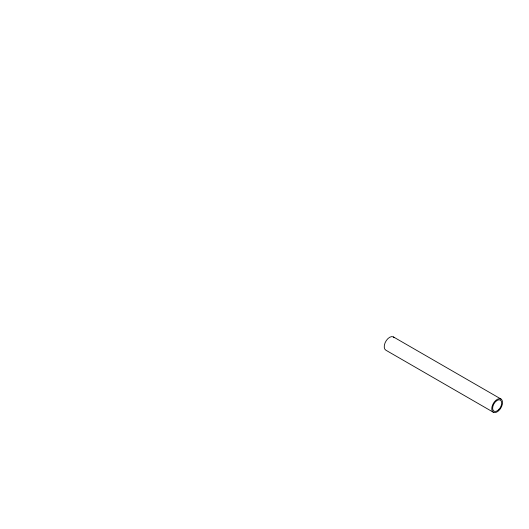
<?xml version="1.0" encoding="UTF-8"?>
<svg xmlns="http://www.w3.org/2000/svg" width="529" height="529" viewBox="0 0 529 529"><rect width="100%" height="100%" fill="white"/><g stroke="black" fill="none" stroke-linecap="round" stroke-linejoin="round"><path stroke-width="0.79" d="M393.444 336.947L500.97 399.025A7.637 4.411 -60 0 1 498.549 410.854A7.637 4.411 -60 0 1 491.937 407.032A7.637 4.411 -60 0 1 500.97 399.025M493.332 412.25L385.806 350.165A7.637 4.411 -60 0 1 386.335 340.511A7.637 4.411 -60 0 1 394.297 337.74M498.325 410.028A6.427 3.71 -60 0 0 500.361 400.069A6.427 3.71 -60 0 0 492.764 406.814A6.427 3.71 -60 0 0 498.325 410.028"/></g></svg>
